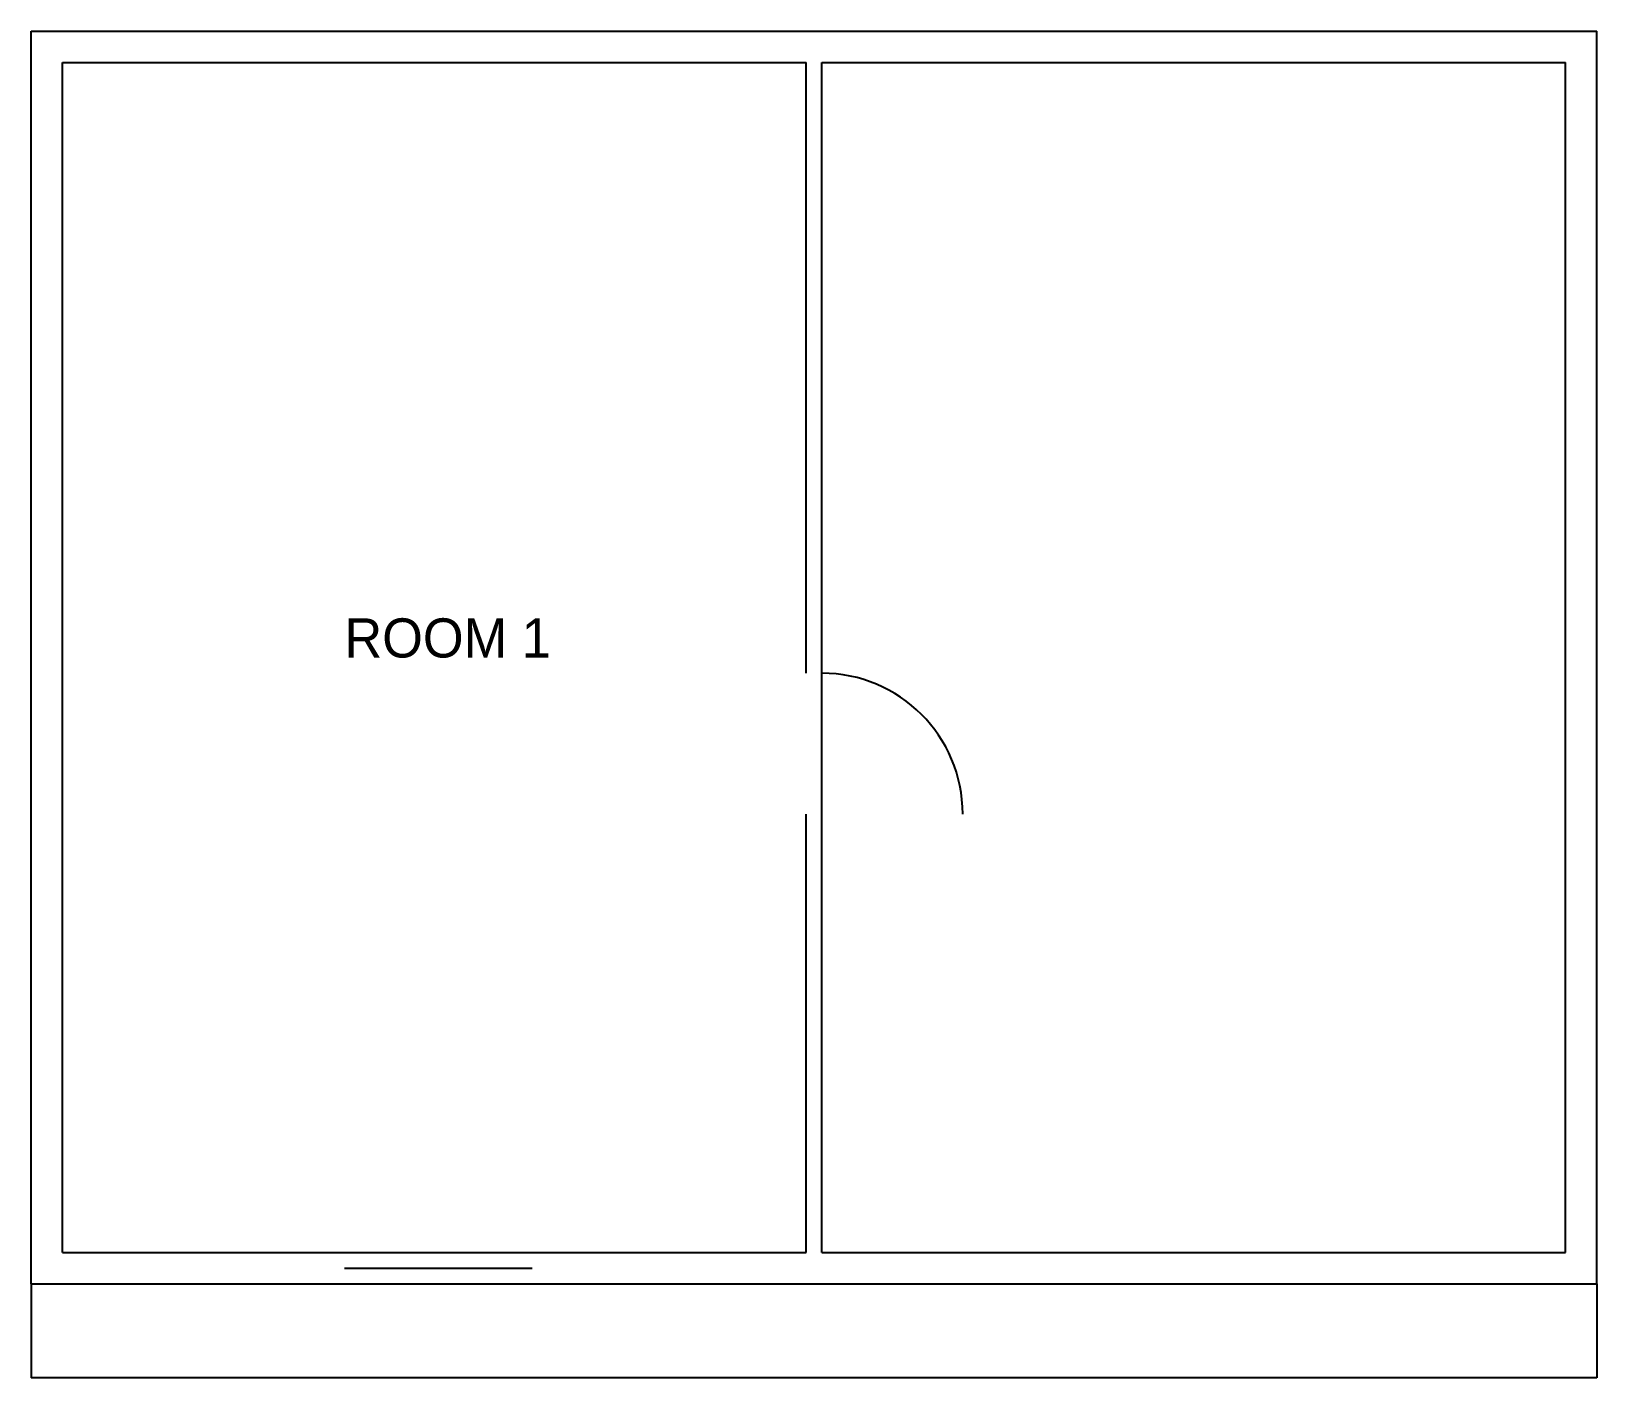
# Model space of a CAD drawing. Header units: millimetres. Extents: x 0 to 10000, y -600 to 8000.
import ezdxf

# ---------------------------------------------------------------- set-up
doc = ezdxf.new("R2010")
doc.units = ezdxf.units.MM
for name, color, linetype in [('A-ANNO-DIMS', 2, 'Continuous'), ('A-DOOR', 3, 'Continuous'), ('A-GLAZ', 4, 'Continuous'), ('A-WALL', 7, 'Continuous')]:
    doc.layers.add(name, color=color, linetype=linetype)
doc.styles.add('OpenSansCondensed-Light', font='OpenSansCondensed-Light.ttf')
doc.dimstyles.new('EZDXF', dxfattribs={"dimtxt": 0.25, "dimasz": 0.175, "dimexe": 0.375, "dimexo": 0.125, "dimgap": 0.1, "dimtad": 1, "dimlfac": 100, "dimzin": 12, "dimdsep": 46, "dimtxsty": 'OpenSansCondensed-Light', "dimblk": 'ARCHTICK', "dimcen": 2.5, "dimazin": 3, "dimtfac": 0.5, "dimtmove": 2, "dimatfit": 3})

# ---------------------------------------------------------------- blocks, each defined once
blk = doc.blocks.new('WINDOW_1200')
for p, q in [((0, 200), (1200, 200)), ((0, 100), (1200, 100)), ((0, 0), (1200, 0))]:
    blk.add_line(p, q)
blk = doc.blocks.new('DOOR_900')
blk.add_line((0, 0), (0, 900))
blk.add_arc((0, 0), 900, 0, 90)
blk = doc.blocks.new('_ARCHTICK')
at = {"color": 0, "linetype": 'BYBLOCK', "const_width": 0.15}
blk.add_lwpolyline([(-0.5, -0.5), (0.5, 0.5)], dxfattribs=at)

msp = doc.modelspace()

# ---------------------------------------------------------------- linework, layer by layer
at = {"layer": 'A-WALL'}
for p, q in [((0, 8000), (10000, 8000)), ((0, 0), (0, 8000)), ((10000, 0), (10000, 8000)), ((200, 7800), (4950, 7800)), ((200, 200), (200, 7800)), ((4950, 3900), (4950, 7800)), ((5050, 7800), (9800, 7800)), ((5050, 3900), (5050, 7800)), ((9800, 200), (9800, 7800)), ((4950, 200), (4950, 3000)), ((5050, 200), (5050, 3000)), ((200, 200), (2000, 200)), ((3200, 200), (4950, 200)), ((5050, 200), (9800, 200)), ((0, 0), (2000, 0)), ((3200, 0), (10000, 0))]:
    msp.add_line(p, q, dxfattribs=at)

# ---------------------------------------------------------------- block references
at = {"layer": 'A-DOOR'}
msp.add_blockref('DOOR_900', (5050, 3000), dxfattribs=at)
at = {"layer": 'A-GLAZ'}
msp.add_blockref('WINDOW_1200', (2000, 0), dxfattribs=at)

# ---------------------------------------------------------------- texts
at = {"layer": 'A-ANNO-DIMS'}
msp.add_text('ROOM 1', height=250, dxfattribs=at).set_placement((2000, 4000))

# ---------------------------------------------------------------- dimensions: what is measured, and where the dimension line sits
msp.add_linear_dim(base=(0, -600), p1=(0, 0), p2=(10000, 0), dimstyle='EZDXF', dxfattribs=at).render()

doc.saveas('drawing.dxf')
